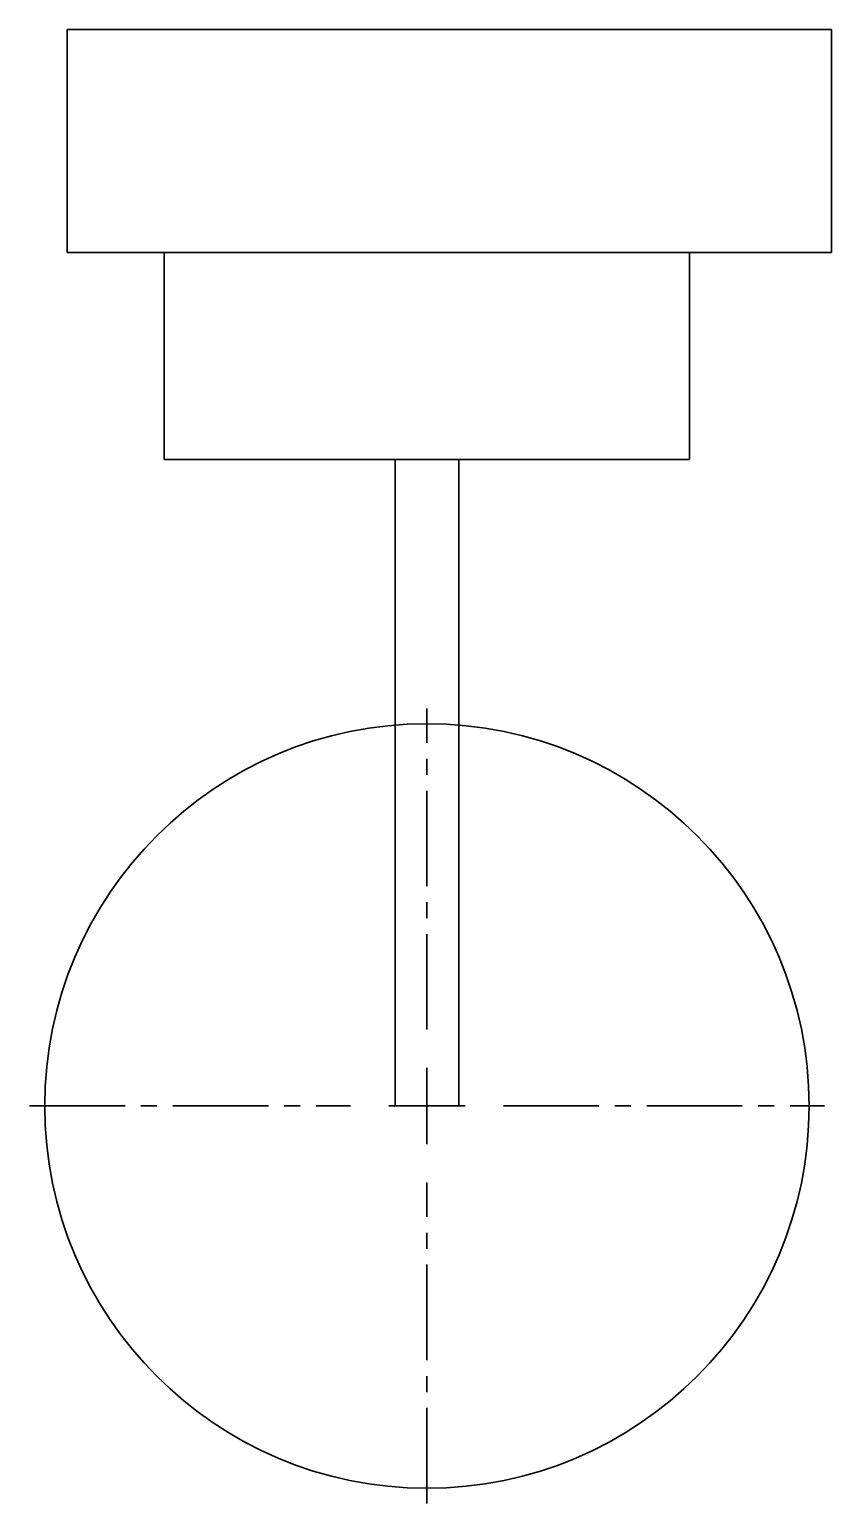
# Model space of a CAD drawing. Header units: inches. Extents: x 363.7 to 370, y -297.6 to -286.1.
import ezdxf

# ---------------------------------------------------------------- set-up
doc = ezdxf.new("R2010")
doc.units = ezdxf.units.IN
doc.header["$MEASUREMENT"] = 0
doc.linetypes.add('CENTER2', pattern=[1.125, 0.75, -0.125, 0.125, -0.125])
doc.layers.add('E101-Electrical-1st-floor', color=1, linetype='Continuous', lineweight=9)

# ---------------------------------------------------------------- blocks, each defined once
blk = doc.blocks.new('*U1')
at = {"layer": 'E101-Electrical-1st-floor', "color": 0, "linetype": 'CENTER2', "lineweight": 30, "transparency": 16777216}
for p, q in [((0, 0.6), (0, 3.12)), ((-3.12, 0), (-0.6, 0)), ((0.6, 0), (3.12, 0)), ((0, -3.12), (0, -0.6))]:
    blk.add_line(p, q, dxfattribs=at)
at = {"layer": 'E101-Electrical-1st-floor', "color": 0, "linetype": 'Continuous', "lineweight": 30, "transparency": 16777216}
for p, q in [((0, -0.3), (0, 0.3)), ((-0.3, 0), (0.3, 0))]:
    blk.add_line(p, q, dxfattribs=at)

msp = doc.modelspace()

# ---------------------------------------------------------------- linework, layer by layer
at = {"layer": 'E101-Electrical-1st-floor', "lineweight": 30}
for p, q in [((363.995, -287.816), (363.995, -286.066)), ((363.995, -286.066), (369.995, -286.066)), ((369.995, -286.066), (369.995, -287.816)), ((369.995, -287.816), (363.995, -287.816)), ((364.756, -287.816), (364.756, -289.441)), ((368.881, -287.816), (364.756, -287.816)), ((368.881, -289.441), (368.881, -287.816)), ((364.756, -289.441), (368.881, -289.441)), ((366.569, -294.516), (366.569, -289.441)), ((367.069, -294.516), (367.069, -289.441))]:
    msp.add_line(p, q, dxfattribs=at)
msp.add_circle((366.819, -294.516), 3, dxfattribs=at)

# ---------------------------------------------------------------- block references
at = {"layer": 'E101-Electrical-1st-floor', "linetype": 'CENTER2', "lineweight": 30}
msp.add_blockref('*U1', (366.819, -294.516), dxfattribs=at)

doc.saveas('drawing.dxf')
